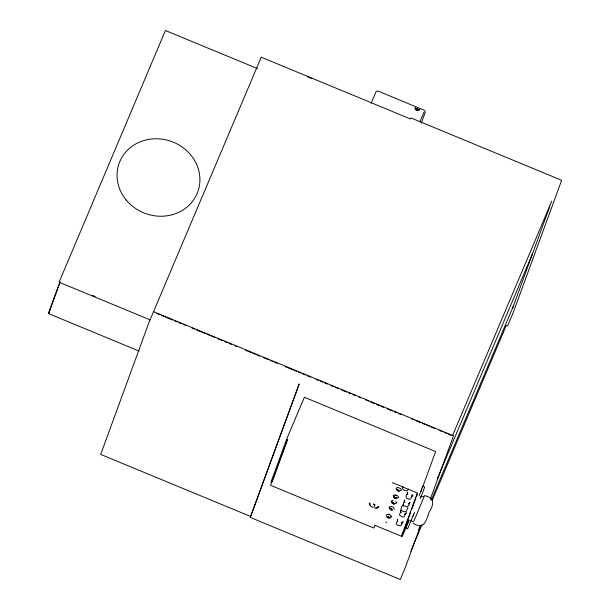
<?xml version="1.0" encoding="UTF-8"?>
<svg xmlns="http://www.w3.org/2000/svg" width="610" height="610" viewBox="0 0 610 610"><rect width="100%" height="100%" fill="white"/><g stroke="black" fill="none" stroke-linecap="round" stroke-linejoin="round"><path stroke-width="0.91" d="M369.919 504.096L369.935 503.616L369.637 504.76L370.407 505.919L373.061 507.573M397.445 520.818L396.149 523.883L398.216 525.584L400.816 525.82L402.287 522.526L401.784 522.884M393.923 503.677L393.526 502.899M395.524 497.432L395.898 497.638M388.829 517.707L388.928 517.28M391.833 509.35L391.734 509.777L391.46 508.976M393.938 503.753L394.037 503.334L393.907 503.822M395.936 498.294L396.035 497.867L395.913 498.355M398.734 490.486L398.574 490.745M388.806 517.768L388.906 517.341L388.738 517.814M391.704 509.838L391.803 509.411M398.612 490.966L398.711 490.539L398.543 491.012M388.822 517.631L388.921 517.211M395.921 498.21L396.02 497.798M391.635 509.884L391.75 509.441M393.839 503.86L393.953 503.425M395.844 498.393L395.951 497.958M388.768 517.539L388.867 517.135M391.666 509.609L391.582 509.045M393.869 503.593L393.976 503.189M395.867 498.126L395.974 497.722M59.94 281.889L48.358 313.525L139.072 351.063M59.955 282.643L48.701 313.403L49.814 310.78M250.283 517.433L299.144 384.056L250.283 517.433L400.274 579.5L405.04 568.23L420.763 525.271M270.909 482.243L286.875 438.628L304.382 397.247L435.647 451.568L422.616 487.176M271.877 482.296L287.569 439.421L270.596 485.316L373.838 528.039L375.119 525.019M423.958 112.179L419.977 121.596M421.281 123.09L425.254 112.225L424.545 110.372L378.299 91.172L376.881 91.126L376.012 91.828L371.109 103.38M404.926 528.046L410.721 512.217M411.681 509.579L415.867 498.149M416.508 496.387L417.476 493.749M419.131 495.854L422.707 486.078L424.705 486.902L420.801 497.569M420.984 491.622L421.96 488.953M430.256 499.323L453.512 435.784L153.537 311.649M512.377 308.812L549.801 206.546M420.183 498.538L421.121 495.793L423.973 496.975L413.999 520.871M374.029 507.215L374.952 504.699L373.373 504.051L374.83 504.981M393.557 497.287L394.159 495.861M391.635 502.564L392.161 501.328M389.432 508.587L389.958 507.352M402.981 486.62L402.272 488.61L404.659 490.57L407.282 490.997L408.563 488.923M390.019 518.218L390.621 516.792M394.411 509.32L393.58 507.39L390.873 506.269L388.989 507.078L389.996 508.595M404.27 529.716L401.578 536.083L417.347 492.994L392.314 482.64M408.944 520.162L405.642 527.963L407.64 528.786L414.609 512.324M409.104 520.185L402.173 536.564L375.043 525.34M452.62 435.433L551.783 201.117M437.156 479.048L532.614 253.508M418.628 529.953L420.488 525.561M431.262 500.108L513.346 306.167M410.82 551.028L421.96 524.699M432.36 500.124L506.269 325.481L507.55 326.014L513.17 312.732L561.642 180.293L411.01 117.959L410.568 119.003L261.225 57.203L149.16 321.988L100.696 454.427L250.679 516.502M412.932 516.167L413.824 514.077M413.107 523.189C423.706 529.999 425.902 521.908 429.059 512.324C434.107 504.096 434.922 498.027 424.545 495.579L424.118 496.426M411.247 519.964L410.865 520.726L413.679 521.809M393.053 503.189L393.663 502.953M394.792 498.012L395.021 497.623M392.794 503.479L393.023 503.082M390.591 509.495L390.819 509.106L390.537 509.411M416.615 108.542L417.453 108.351L417.903 109.068L416.455 109.121L417.873 109.159M397.621 490.333L398.361 490.104M397.522 490.356L398.086 490.005M407.915 507.497L406.153 511.645L403.889 511.637L401.815 510.646L400.77 509.411L402.531 504.935L403.058 506.079M405.368 513.841L404.072 516.914L402.112 516.906L399.405 514.985L400.717 511.622L401.166 512.613M416.683 108.603L417.835 109.076M419.672 109.518C417.774 111.287 415.227 110.212 415.136 107.642M419.604 109.693C417.69 111.47 415.166 110.395 415.075 107.817M377.102 507.528L377.941 506.933L377.369 507.955L375.142 508.176M411.605 496.044C413.031 495.838 410.233 501.046 408.037 498.744C404.842 498.827 406.397 493.116 407.427 494.313M409.6 502.724L410.179 502.304L409.524 503.639L408.616 503.852M405.795 513.117L406.374 512.705L405.719 514.032L404.811 514.245M402.539 522.023L403.118 521.603L402.463 522.938L401.555 523.151M399.611 490.852L401.487 490.036L400.488 488.518L397.773 487.398L395.898 488.206L396.904 489.731M396.904 498.233L398.787 497.424L397.781 495.907L395.074 494.786L393.198 495.594L394.197 497.112M393.076 500.246L391.193 501.062L392.2 502.579M394.906 503.7L396.79 502.892L395.783 501.367M389.805 517.646L391.681 516.838L390.674 515.32L387.968 514.199L386.092 515.008L387.091 516.525M411.826 495.236L412.939 494.771L412.284 496.098L411.376 496.311M408.387 503.631C411.026 502.571 407.45 508.786 405.276 506.285C402.082 506.369 403.637 500.657 404.666 501.855M376.95 507.459L378.802 506.681L377.613 507.894L375.661 507.878M404.582 514.032L405.04 513.986M391.292 509.159L391.689 509.129M396.469 495.701L395.516 495.289M389.561 514.566L388.616 514.161M386.656 522.495L385.711 522.091M307.425 76.769L311.535 78.469M257.367 68.556L165.409 30.5L59.078 282.201L150.151 319.892M156.892 313.532L159.53 314.623M161.284 315.355L163.922 316.445M165.676 317.169L172.706 320.082M174.46 320.807L177.098 321.897M178.852 322.621L181.49 323.712M183.244 324.444L185.882 325.534M192.036 328.081L194.666 329.171M196.428 329.896L205.212 333.533M206.965 334.257L209.604 335.347M211.357 336.079L214.873 337.528M217.511 338.619L222.78 340.799M224.533 341.531L227.172 342.622M228.933 343.346L231.564 344.437M235.079 345.893L236.833 346.617M245.624 350.254L250.893 352.435M252.647 353.159L255.285 354.25M257.039 354.982L259.677 356.072M263.192 357.529L268.461 359.709M270.222 360.434L272.853 361.524M274.614 362.248L277.245 363.339M285.152 366.618L296.574 371.337M298.328 372.069L300.966 373.16M302.728 373.884L305.358 374.975M307.12 375.699L310.627 377.155M315.904 379.336L318.534 380.426M320.296 381.158L322.926 382.249M324.688 382.973L327.326 384.064M330.833 385.52L333.472 386.61M335.225 387.335L338.741 388.791M341.379 389.881L346.648 392.062M348.409 392.787L351.04 393.877M352.801 394.609L355.432 395.699M358.947 397.156L360.708 397.88M365.977 400.061L368.615 401.151M370.369 401.876L374.761 403.698M376.522 404.422L379.153 405.513M380.914 406.237L383.545 407.335M387.06 408.784L392.329 410.965M394.091 411.697L396.721 412.787M398.483 413.511L401.121 414.602M411.658 418.963L414.297 420.054M416.05 420.786L420.442 422.6M422.204 423.325L424.834 424.415M426.596 425.147L429.226 426.237M430.988 426.962L434.503 428.418M439.772 430.599L442.41 431.689M444.164 432.414L446.802 433.504M448.556 434.236L451.194 435.326M92.522 295.37L95.168 296.468M404.666 502.221L404.133 501.405L404.605 500.002L404.765 500.726M400.861 512.613L400.328 511.805L400.8 510.395L400.961 511.119M370.163 505.255L369.271 503.906L369.507 502.838L369.782 504.043M407.526 493.185L407.358 492.461L407.068 494.26M397.705 520.025L397.537 519.301L397.247 521.1M387.609 517.623A1.327 0.534 22.9 0 1 387.51 516.655A1.327 0.534 22.9 0 1 389.462 517.6A1.327 0.534 22.9 0 1 388.227 517.92M390.812 509.853A1.327 0.534 22.9 0 1 390.187 508.748A1.327 0.534 22.9 0 1 392.222 509.487A1.327 0.534 22.9 0 1 391.452 510.09M393.015 503.837A1.327 0.534 22.9 0 1 392.39 502.731A1.327 0.534 22.9 0 1 394.426 503.463A1.327 0.534 22.9 0 1 393.656 504.066M395.013 498.37A1.327 0.534 22.9 0 1 394.388 497.264A1.327 0.534 22.9 0 1 396.424 498.004A1.327 0.534 22.9 0 1 395.654 498.606M397.423 490.821A1.327 0.534 22.9 0 1 397.324 489.853A1.327 0.534 22.9 0 1 399.268 490.798A1.327 0.534 22.9 0 1 398.033 491.119M126.239 200.057A41.823 38.293 20.1 0 0 197.129 193.492A41.823 38.293 20.1 0 0 152.103 138.958A41.823 38.293 20.1 0 0 126.239 200.057"/></g></svg>
